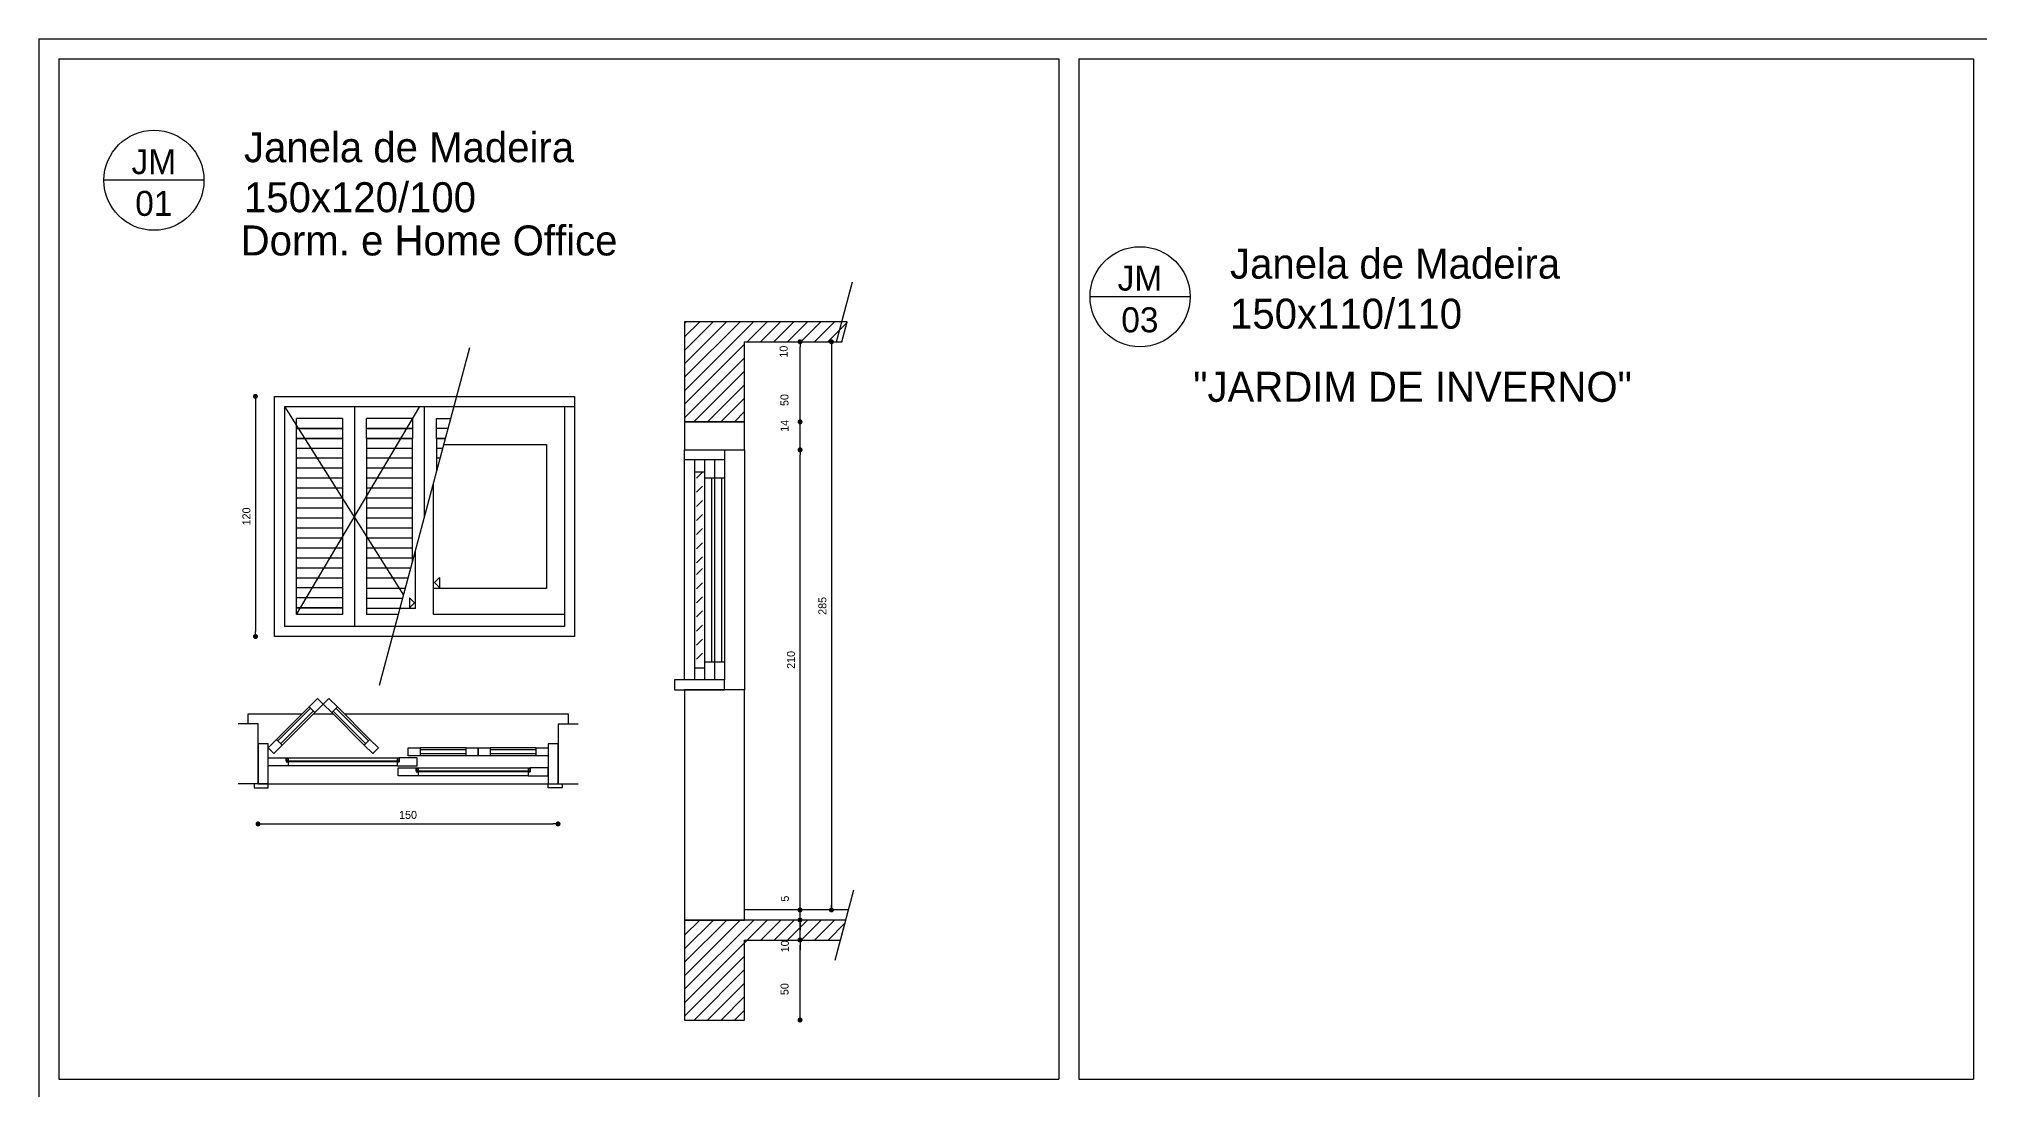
# Model space of a CAD drawing. Header units: millimetres. Extents: x 935 to 1399, y 512 to 900.
# Drawn here: x 1308.21 to 1317.91, y 818.25 to 823.5 of the extents above; entities that cross this region are included whole.
import ezdxf

# ---------------------------------------------------------------- set-up
doc = ezdxf.new("R2010")
doc.units = ezdxf.units.MM
doc.linetypes.add('HIDDEN', pattern=[9.525, 6.35, -3.175])
for name, color, linetype in [('@azulejo', 7, 'Continuous'), ('@corte', 2, 'Continuous'), ('@esquadrias', 1, 'Continuous'), ('@hachuraparedes', 253, 'Continuous'), ('@paredes', 5, 'Continuous'), ('@pilares', 200, 'Continuous'), ('@textos', 3, 'Continuous'), ('@vista', 1, 'Continuous'), ('MOBIL', 7, 'Continuous')]:
    doc.layers.add(name, color=color, linetype=linetype)
doc.dimstyles.new('elisa_detalhe_gb', dxfattribs={"dimtxt": 0.04, "dimasz": 0.025, "dimexe": 0.3, "dimexo": 0.5, "dimgap": 0.025, "dimtad": 1, "dimdec": 0, "dimlfac": 100, "dimdsep": 46, "dimtxsty": 'Standard', "dimblk1": 'DOT', "dimblk2": 'DOT', "dimsah": 1, "dimcen": 0, "dimse1": 1, "dimse2": 1, "dimclrd": 1, "dimclre": 1, "dimclrt": 2, "dimadec": 0, "dimazin": 0, "dimtfac": 1, "dimtdec": 0, "dimtmove": 2, "dimatfit": 3, "dimldrblk": 'DOT', "dimfxl": 0, "dimtolj": 1, "dimtzin": 0, "dimarcsym": 0})

# ---------------------------------------------------------------- blocks, each defined once
blk = doc.blocks.new('_DOT')
at = {"color": 0, "linetype": 'ByBlock'}
blk.add_line((-0.5, 0), (-1, 0), dxfattribs=at)
at = {"color": 0, "linetype": 'ByBlock', "const_width": 0.5}
blk.add_lwpolyline([(-0.25, 0, 1), (0.25, 0, 1)], format="xyb", close=True, dxfattribs=at)
blk = doc.blocks.new('*D68')
at = {"color": 1, "lineweight": -2, "transparency": 16777216}
blk.add_line((1309.2938, 821.6877), (1309.2938, 820.5377), dxfattribs=at)
at = {"layer": 'Defpoints', "color": 0, "transparency": 16777216}
for p in [(1309.3892, 821.7127), (1309.2938, 820.5127), (1309.3892, 820.5127)]:
    blk.add_point(p, dxfattribs=at)
at = {"color": 1, "lineweight": -2, "transparency": 16777216, "xscale": 0.025, "yscale": 0.025, "zscale": 0.025}
for p, rotation in [((1309.2938, 821.7127), 90), ((1309.2938, 820.5127), 270)]:
    blk.add_blockref('_DOT', p, dxfattribs=dict(at, rotation=rotation))
at = {"color": 2, "transparency": 16777216, "insert": (1309.2488, 821.1127), "char_height": 0.04, "attachment_point": 5, "rotation": 90}
blk.add_mtext('\\A1;120', dxfattribs=at)
blk = doc.blocks.new('*D69')
at = {"color": 1, "lineweight": -2, "transparency": 16777216}
blk.add_line((1309.3317, 819.5756), (1310.7817, 819.5756), dxfattribs=at)
at = {"layer": 'Defpoints', "color": 0, "transparency": 16777216}
for p in [(1309.3067, 819.7756), (1310.8067, 819.7756), (1310.8067, 819.5756)]:
    blk.add_point(p, dxfattribs=at)
at = {"color": 1, "lineweight": -2, "transparency": 16777216, "xscale": 0.025, "yscale": 0.025, "zscale": 0.025, "rotation": 180}
blk.add_blockref('_DOT', (1309.3067, 819.5756), dxfattribs=at)
at = {"color": 1, "lineweight": -2, "transparency": 16777216, "xscale": 0.025, "yscale": 0.025, "zscale": 0.025}
blk.add_blockref('_DOT', (1310.8067, 819.5756), dxfattribs=at)
at = {"color": 2, "transparency": 16777216, "insert": (1310.0567, 819.6206), "char_height": 0.04, "attachment_point": 5}
blk.add_mtext('\\A1;150', dxfattribs=at)
blk = doc.blocks.new('*D11')
at = {"color": 1, "lineweight": -2, "transparency": 16777216}
for p, q in [((1312.0165, 819.1204), (1312.0165, 819.1454)), ((1312.0165, 818.9954), (1312.0165, 819.0954)), ((1312.0165, 818.9704), (1312.0165, 818.9454))]:
    blk.add_line(p, q, dxfattribs=at)
at = {"layer": 'Defpoints', "color": 0, "transparency": 16777216}
for p in [(1312.0165, 819.0954), (1312.0165, 819.0954), (1311.7392, 818.9954)]:
    blk.add_point(p, dxfattribs=at)
at = {"color": 1, "lineweight": -2, "transparency": 16777216, "xscale": 0.025, "yscale": 0.025, "zscale": 0.025}
for p, rotation in [((1312.0165, 819.0954), 270), ((1312.0165, 818.9954), 90)]:
    blk.add_blockref('_DOT', p, dxfattribs=dict(at, rotation=rotation))
at = {"color": 2, "transparency": 16777216, "insert": (1311.9411, 818.9639), "char_height": 0.04, "attachment_point": 5, "rotation": 90}
blk.add_mtext('\\A1;10', dxfattribs=at)
blk = doc.blocks.new('*D12')
at = {"color": 1, "lineweight": -2, "transparency": 16777216}
for p, q in [((1312.0165, 819.1704), (1312.0165, 819.1954)), ((1312.0165, 819.0954), (1312.0165, 819.1454)), ((1312.0165, 819.0704), (1312.0165, 819.0454))]:
    blk.add_line(p, q, dxfattribs=at)
at = {"layer": 'Defpoints', "color": 0, "transparency": 16777216}
for p in [(1312.0165, 819.1454), (1312.0165, 819.1454), (1312.0165, 819.0954)]:
    blk.add_point(p, dxfattribs=at)
at = {"color": 1, "lineweight": -2, "transparency": 16777216, "xscale": 0.025, "yscale": 0.025, "zscale": 0.025}
for p, rotation in [((1312.0165, 819.1454), 270), ((1312.0165, 819.0954), 90)]:
    blk.add_blockref('_DOT', p, dxfattribs=dict(at, rotation=rotation))
at = {"color": 2, "transparency": 16777216, "insert": (1311.9411, 819.2021), "char_height": 0.04, "attachment_point": 5, "rotation": 90}
blk.add_mtext('\\A1;5', dxfattribs=at)

msp = doc.modelspace()

# ---------------------------------------------------------------- linework, layer by layer
at = {"color": 1}
for p, q in [((1312.0165, 821.61039), (1312.0165, 821.96039)), ((1312.0165, 821.47039), (1312.0165, 821.67914)), ((1312.0165, 819.14539), (1312.0165, 821.42039)), ((1312.0165, 818.60164), (1312.0165, 818.97039))]:
    msp.add_line(p, q, dxfattribs=at)
at = {"linetype": 'HIDDEN', "ltscale": 0.1}
for p, q in [((1311.49925, 821.30376), (1311.52925, 821.33376)), ((1311.49925, 821.23326), (1311.52925, 821.26326)), ((1311.49925, 821.16277), (1311.52925, 821.19277)), ((1311.49925, 821.09227), (1311.52925, 821.12227)), ((1311.49925, 821.02178), (1311.52925, 821.05178)), ((1311.49925, 820.95128), (1311.52925, 820.98128)), ((1311.49925, 820.88079), (1311.52925, 820.91079)), ((1311.49925, 820.82178), (1311.52925, 820.85178)), ((1311.49925, 820.75128), (1311.52925, 820.78128)), ((1311.49925, 820.68079), (1311.52925, 820.71079)), ((1311.49925, 820.61029), (1311.52925, 820.64029)), ((1311.49925, 820.5398), (1311.52925, 820.5698)), ((1311.49925, 820.4693), (1311.52925, 820.4993)), ((1311.49925, 820.39881), (1311.52925, 820.42881))]:
    msp.add_line(p, q, dxfattribs=at)
at = {"layer": '@azulejo'}
for p, q in [((1311.48925, 821.39539), (1311.48925, 820.29539)), ((1311.48925, 821.33539), (1311.53925, 821.33539)), ((1311.53925, 821.39539), (1311.53925, 820.29539)), ((1311.58925, 821.39539), (1311.58925, 820.29539)), ((1311.63925, 821.39539), (1311.63925, 820.29539)), ((1311.53925, 821.30539), (1311.63925, 821.30539)), ((1311.57425, 821.30539), (1311.57425, 820.38539)), ((1311.62425, 821.30539), (1311.62425, 820.38539)), ((1311.48925, 820.35539), (1311.53925, 820.35539)), ((1311.53925, 820.38539), (1311.63925, 820.38539)), ((1312.25934, 819.14539), (1311.73925, 819.14539))]:
    msp.add_line(p, q, dxfattribs=at)
for points in [[(1311.43925, 821.44539), (1311.63925, 821.44539), (1311.63925, 821.39539), (1311.43925, 821.39539)], [(1310.18925, 820.78267), (1310.21425, 820.80767), (1310.21425, 820.75767)], [(1310.08925, 820.68012), (1310.06425, 820.70512), (1310.06425, 820.65512)], [(1311.38925, 820.24539), (1311.63925, 820.24539), (1311.63925, 820.29539), (1311.38925, 820.29539)]]:
    msp.add_lwpolyline(points, close=True, dxfattribs=at)
at = {"layer": '@esquadrias', "color": 2}
for p, q in [((1312.19905, 821.98539), (1312.27944, 822.28539)), ((1309.91321, 820.2691), (1310.36528, 821.95623)), ((1312.19235, 818.89539), (1312.28614, 819.24539))]:
    msp.add_line(p, q, dxfattribs=at)
at = {"layer": '@esquadrias'}
for p, q in [((1309.78925, 821.66267), (1309.78925, 820.56267)), ((1310.13925, 821.11267), (1310.13925, 821.66267)), ((1309.49925, 820.62267), (1309.49925, 821.60236)), ((1309.49925, 821.55252), (1309.72925, 821.55252)), ((1309.72925, 821.60236), (1309.72925, 820.62267)), ((1309.84925, 821.55252), (1310.07925, 821.55252)), ((1309.49925, 821.50267), (1309.72925, 821.50267)), ((1309.84925, 821.50267), (1310.07925, 821.50267)), ((1310.19925, 821.50267), (1310.24375, 821.50267)), ((1310.23571, 821.47267), (1310.74925, 821.47267)), ((1310.74925, 821.47267), (1310.74925, 820.75267)), ((1310.18425, 820.62267), (1310.18425, 821.28061)), ((1310.09425, 820.65297), (1310.09425, 820.94473)), ((1310.74925, 820.75267), (1310.18425, 820.75267)), ((1309.49925, 820.65526), (1309.72925, 820.65526)), ((1309.39915, 819.99804), (1309.56179, 820.16068)), ((1309.40622, 819.99097), (1309.56886, 820.1536)), ((1309.85877, 819.99097), (1309.69614, 820.1536)), ((1309.86584, 819.99804), (1309.70321, 820.16068)), ((1309.42037, 819.97683), (1309.583, 820.13946)), ((1309.42744, 819.96976), (1309.59007, 820.13239)), ((1309.83756, 819.96976), (1309.67492, 820.13239)), ((1309.84463, 819.97683), (1309.682, 820.13946)), ((1310.34673, 819.95561), (1310.11673, 819.95561)), ((1310.34673, 819.94561), (1310.11673, 819.94561)), ((1310.34673, 819.92561), (1310.11673, 819.92561)), ((1310.34673, 819.91561), (1310.11673, 819.91561)), ((1310.69673, 819.95561), (1310.46673, 819.95561)), ((1310.69673, 819.94561), (1310.46673, 819.94561)), ((1310.69673, 819.92561), (1310.46673, 819.92561)), ((1310.69673, 819.91561), (1310.46673, 819.91561))]:
    msp.add_line(p, q, dxfattribs=at)
at = {"layer": '@esquadrias', "ltscale": 0.1}
for p, q in [((1309.72925, 821.60236), (1309.49925, 821.60236)), ((1309.72925, 821.55252), (1309.49925, 821.55252)), ((1309.72925, 821.55252), (1309.49925, 821.55252)), ((1310.07925, 821.60236), (1309.84925, 821.60236)), ((1310.07925, 821.55252), (1309.84925, 821.55252)), ((1310.07925, 821.55252), (1309.84925, 821.55252)), ((1310.2571, 821.55252), (1310.19925, 821.55252)), ((1309.72925, 821.50267), (1309.49925, 821.50267)), ((1309.72925, 821.45282), (1309.49925, 821.45282)), ((1310.07925, 821.50267), (1309.84925, 821.50267)), ((1310.07925, 821.45282), (1309.84925, 821.45282)), ((1310.24375, 821.50267), (1310.19925, 821.50267)), ((1310.24375, 821.50267), (1310.19925, 821.50267)), ((1310.23039, 821.45282), (1310.19925, 821.45282)), ((1309.72925, 821.40297), (1309.49925, 821.40297)), ((1309.72925, 821.35313), (1309.49925, 821.35313)), ((1310.07925, 821.40297), (1309.84925, 821.40297)), ((1310.07925, 821.35313), (1309.84925, 821.35313)), ((1310.21703, 821.40297), (1310.19925, 821.40297)), ((1310.20368, 821.35313), (1310.19925, 821.35313)), ((1309.72925, 821.30328), (1309.49925, 821.30328)), ((1309.72925, 821.25343), (1309.49925, 821.25343)), ((1310.07925, 821.30328), (1309.84925, 821.30328)), ((1310.07925, 821.25343), (1309.84925, 821.25343)), ((1309.72925, 821.20358), (1309.49925, 821.20358)), ((1309.72925, 821.15374), (1309.49925, 821.15374)), ((1310.07925, 821.20358), (1309.84925, 821.20358)), ((1310.07925, 821.15374), (1309.84925, 821.15374)), ((1309.72925, 821.10389), (1309.49925, 821.10389)), ((1309.72925, 821.05404), (1309.49925, 821.05404)), ((1310.07925, 821.10389), (1309.84925, 821.10389)), ((1310.07925, 821.05404), (1309.84925, 821.05404)), ((1309.72925, 821.00419), (1309.49925, 821.00419)), ((1309.72925, 820.95435), (1309.49925, 820.95435)), ((1310.07925, 821.00419), (1309.84925, 821.00419)), ((1310.07925, 820.95435), (1309.84925, 820.95435)), ((1309.72925, 820.9045), (1309.49925, 820.9045)), ((1309.72925, 820.85465), (1309.49925, 820.85465)), ((1310.07925, 820.9045), (1309.84925, 820.9045)), ((1310.07011, 820.85465), (1309.84925, 820.85465)), ((1309.72925, 820.8048), (1309.49925, 820.8048)), ((1309.72925, 820.75496), (1309.49925, 820.75496)), ((1309.72925, 820.75496), (1309.49925, 820.75496)), ((1310.05675, 820.8048), (1309.84925, 820.8048)), ((1310.04278, 820.75267), (1309.84925, 820.75267)), ((1310.04278, 820.75267), (1309.86425, 820.75267)), ((1309.72925, 820.70511), (1309.49925, 820.70511)), ((1309.72925, 820.70511), (1309.49925, 820.70511)), ((1309.72925, 820.65526), (1309.49925, 820.65526)), ((1309.72925, 820.65526), (1309.49925, 820.65526)), ((1310.02943, 820.70282), (1309.84925, 820.70282)), ((1310.02943, 820.70282), (1309.84925, 820.70282)), ((1310.09425, 820.65297), (1309.84925, 820.65297)), ((1310.02943, 820.70282), (1309.86425, 820.70282))]:
    msp.add_line(p, q, dxfattribs=at)
at = {"layer": '@esquadrias', "color": 1}
for p, q in [((1309.44673, 819.90561), (1310.01173, 819.90561)), ((1309.44673, 819.89061), (1310.01173, 819.89061)), ((1310.00173, 819.88561), (1309.45673, 819.88561)), ((1310.00173, 819.86561), (1309.45673, 819.86561)), ((1310.00173, 819.88561), (1310.01173, 819.88561)), ((1310.09673, 819.85561), (1310.66673, 819.85561)), ((1310.09673, 819.84061), (1310.66673, 819.84061)), ((1310.65673, 819.83561), (1310.10673, 819.83561)), ((1310.65673, 819.81561), (1310.10673, 819.81561)), ((1310.65673, 819.83561), (1310.66673, 819.83561))]:
    msp.add_line(p, q, dxfattribs=at)
at = {"layer": '@esquadrias'}
for points in [[(1309.38925, 821.71267), (1310.88925, 821.71267)], [(1309.43925, 821.66267), (1310.88925, 821.66267)], [(1310.07925, 820.88875), (1310.07925, 821.50267), (1309.84925, 821.50267), (1309.84925, 820.62267)], [(1310.24375, 821.50267), (1310.19925, 821.50267), (1310.19925, 821.33659)], [(1310.83925, 820.56267), (1309.43925, 820.56267)], [(1309.72925, 820.62267), (1309.49925, 820.62267)], [(1310.00795, 820.62267), (1309.84925, 820.62267)], [(1310.83925, 820.62267), (1310.18425, 820.62267)], [(1310.88925, 820.51267), (1309.38925, 820.51267)]]:
    msp.add_lwpolyline(points, dxfattribs=at)
at = {"layer": '@esquadrias', "color": 2}
for points in [[(1309.60421, 820.2031), (1309.56179, 820.16068), (1309.59007, 820.13239), (1309.6325, 820.17482)], [(1309.66078, 820.2031), (1309.70321, 820.16068), (1309.67492, 820.13239), (1309.6325, 820.17482)], [(1309.30673, 819.77561), (1309.35673, 819.77561), (1309.35673, 819.97561), (1309.30673, 819.97561)], [(1309.39915, 819.99804), (1309.35673, 819.95561), (1309.38501, 819.92733), (1309.42744, 819.96976)], [(1309.86584, 819.99804), (1309.90827, 819.95561), (1309.87999, 819.92733), (1309.83756, 819.96976)], [(1310.75673, 819.77561), (1310.80673, 819.77561), (1310.80673, 819.97561), (1310.75673, 819.97561)], [(1309.35673, 819.90561), (1309.44673, 819.90561), (1309.44673, 819.88561), (1309.45673, 819.88561), (1309.45673, 819.86561), (1309.35673, 819.86561)], [(1309.45673, 819.89061), (1309.44673, 819.89061), (1309.44673, 819.90061), (1309.45673, 819.90061)], [(1310.10173, 819.90561), (1310.01173, 819.90561), (1310.01173, 819.88561), (1310.00173, 819.88561), (1310.00173, 819.86561), (1310.10173, 819.86561)], [(1310.00173, 819.89061), (1310.01173, 819.89061), (1310.01173, 819.90061), (1310.00173, 819.90061)], [(1310.05673, 819.95561), (1310.11673, 819.95561), (1310.11673, 819.91561), (1310.05673, 819.91561)], [(1310.34673, 819.95561), (1310.40673, 819.95561), (1310.40673, 819.91561), (1310.34673, 819.91561)], [(1310.40673, 819.95561), (1310.46673, 819.95561), (1310.46673, 819.91561), (1310.40673, 819.91561)], [(1310.69673, 819.95561), (1310.75673, 819.95561), (1310.75673, 819.91561), (1310.69673, 819.91561)], [(1309.28673, 819.75561), (1309.35673, 819.75561), (1309.35673, 819.77561), (1309.28673, 819.77561)], [(1310.00673, 819.85561), (1310.09673, 819.85561), (1310.09673, 819.83561), (1310.10673, 819.83561), (1310.10673, 819.81561), (1310.00673, 819.81561)], [(1310.10673, 819.84061), (1310.09673, 819.84061), (1310.09673, 819.85061), (1310.10673, 819.85061)], [(1310.75673, 819.85561), (1310.66673, 819.85561), (1310.66673, 819.83561), (1310.65673, 819.83561), (1310.65673, 819.81561), (1310.75673, 819.81561)], [(1310.65673, 819.84061), (1310.66673, 819.84061), (1310.66673, 819.85061), (1310.65673, 819.85061)], [(1310.82673, 819.75561), (1310.75673, 819.75561), (1310.75673, 819.77561), (1310.82673, 819.77561)]]:
    msp.add_lwpolyline(points, close=True, dxfattribs=at)
at = {"layer": '@hachuraparedes', "color": 1}
msp.add_line((1312.17357, 821.96039), (1312.17357, 819.14539), dxfattribs=at)
at = {"layer": '@paredes'}
for p, q in [((1311.73925, 821.58539), (1311.43925, 821.58539)), ((1311.43925, 821.58539), (1311.43925, 821.44539)), ((1311.73925, 821.44539), (1311.73925, 821.58539)), ((1311.43925, 821.44539), (1311.73925, 821.44539)), ((1311.73925, 820.24539), (1311.43925, 820.24539)), ((1311.43925, 820.24539), (1311.43925, 819.09539)), ((1311.73925, 819.09539), (1311.73925, 820.24539)), ((1309.30673, 820.07561), (1309.20673, 820.07561)), ((1309.30673, 819.77561), (1309.30673, 820.07561)), ((1310.80673, 820.07561), (1310.80673, 819.77561)), ((1310.80673, 820.07561), (1310.80673, 820.07561)), ((1310.80673, 820.07561), (1310.90673, 820.07561)), ((1309.30673, 819.77561), (1309.20673, 819.77561)), ((1310.80673, 819.77561), (1310.90673, 819.77561)), ((1311.43925, 819.09539), (1311.73925, 819.09539))]:
    msp.add_line(p, q, dxfattribs=at)
at = {"layer": '@pilares'}
for p, q in [((1311.43925, 822.07726), (1311.44737, 822.08539)), ((1311.43925, 822.00991), (1311.51473, 822.08539)), ((1311.43925, 821.94256), (1311.58208, 822.08539)), ((1311.43925, 821.8752), (1311.64943, 822.08539)), ((1311.43925, 821.80785), (1311.71678, 822.08539)), ((1311.43925, 821.7405), (1311.78413, 822.08539)), ((1311.75148, 821.98539), (1311.85148, 822.08539)), ((1311.81884, 821.98539), (1311.91884, 822.08539)), ((1311.88619, 821.98539), (1311.98619, 822.08539)), ((1311.95354, 821.98539), (1312.05354, 822.08539)), ((1312.02089, 821.98539), (1312.12089, 822.08539)), ((1312.08824, 821.98539), (1312.18824, 822.08539)), ((1312.1556, 821.98539), (1312.25156, 822.08135)), ((1311.43925, 821.67315), (1311.73925, 821.97315)), ((1311.43925, 821.6058), (1311.73925, 821.9058)), ((1312.22295, 821.98539), (1312.22691, 821.98935)), ((1311.48619, 821.58539), (1311.73925, 821.83844)), ((1311.55354, 821.58539), (1311.73925, 821.77109)), ((1311.62089, 821.58539), (1311.73925, 821.70374)), ((1311.68824, 821.58539), (1311.73925, 821.63639)), ((1312.24594, 819.09539), (1311.43925, 819.09539)), ((1311.43925, 819.09539), (1311.43925, 818.59539)), ((1311.43925, 819.01891), (1311.51573, 819.09539)), ((1311.43925, 818.95156), (1311.58308, 819.09539)), ((1311.43925, 818.8842), (1311.65043, 819.09539)), ((1311.43925, 818.81685), (1311.71778, 819.09539)), ((1311.43925, 818.7495), (1311.78513, 819.09539)), ((1311.43925, 818.68215), (1311.85249, 819.09539)), ((1311.81984, 818.99539), (1311.91984, 819.09539)), ((1311.88719, 818.99539), (1311.98719, 819.09539)), ((1311.95454, 818.99539), (1312.05454, 819.09539)), ((1312.02189, 818.99539), (1312.12189, 819.09539)), ((1312.08925, 818.99539), (1312.18925, 819.09539)), ((1312.21915, 818.99539), (1312.24594, 819.09539)), ((1311.73925, 818.99539), (1312.21915, 818.99539)), ((1311.73925, 818.59539), (1311.73925, 818.99539)), ((1312.1566, 818.99539), (1312.24204, 819.08084)), ((1311.43925, 818.6148), (1311.73925, 818.9148)), ((1311.48719, 818.59539), (1311.73925, 818.84744)), ((1311.55454, 818.59539), (1311.73925, 818.78009)), ((1311.62189, 818.59539), (1311.73925, 818.71274)), ((1311.68964, 818.59539), (1311.73925, 818.645)), ((1311.43925, 818.59539), (1311.73925, 818.59539))]:
    msp.add_line(p, q, dxfattribs=at)
msp.add_lwpolyline([(1311.73925, 821.98539), (1312.22585, 821.98539), (1312.25264, 822.08539), (1311.43925, 822.08539), (1311.43925, 821.58539), (1311.73925, 821.58539)], close=True, dxfattribs=at)
at = {"layer": '@textos'}
for p, q in [((1309.03646, 822.79285), (1308.53646, 822.79285)), ((1313.96646, 822.21085), (1313.46646, 822.21085))]:
    msp.add_line(p, q, dxfattribs=at)
for centre in [(1308.78646, 822.79285), (1313.71646, 822.21085)]:
    msp.add_circle(centre, 0.25, dxfattribs=at)
at = {"layer": '@vista'}
for p, q in [((1311.73925, 821.44539), (1311.73925, 820.24539)), ((1311.43925, 820.29539), (1311.43925, 821.39539)), ((1310.88925, 820.51267), (1309.38925, 820.51267)), ((1309.25673, 820.07561), (1309.25673, 820.12561)), ((1309.25673, 820.12561), (1309.52673, 820.12561)), ((1309.5833, 820.12561), (1309.6817, 820.12561)), ((1309.73827, 820.12561), (1310.85673, 820.12561)), ((1310.85673, 820.12561), (1310.85673, 820.07561)), ((1309.35673, 819.77561), (1310.75673, 819.77561))]:
    msp.add_line(p, q, dxfattribs=at)
at = {"layer": 'MOBIL', "color": 1}
for p, q in [((1308.21061, 823.49979), (1338.38318, 823.49979)), ((1308.21061, 823.49979), (1308.21061, 812.89979)), ((1308.31061, 823.39979), (1313.31061, 823.39979)), ((1308.31061, 823.39979), (1308.31061, 818.29979)), ((1313.31061, 823.39979), (1313.31061, 818.29979)), ((1313.41061, 823.39979), (1317.88318, 823.39979)), ((1313.41061, 823.39979), (1313.41061, 818.29979)), ((1317.88318, 823.39979), (1317.88318, 818.29979)), ((1309.38925, 820.51267), (1309.38925, 821.71267)), ((1310.88925, 821.71267), (1310.88925, 820.51267)), ((1309.43925, 821.66267), (1309.43925, 820.56267)), ((1310.83925, 821.66267), (1310.83925, 820.56267)), ((1309.84925, 821.50267), (1309.84925, 821.60236)), ((1310.07925, 821.60236), (1310.07925, 821.50267)), ((1310.19925, 821.50267), (1310.19925, 821.60236)), ((1310.19925, 821.60236), (1310.27046, 821.60236)), ((1308.31061, 818.29979), (1313.31061, 818.29979)), ((1313.41061, 818.29979), (1317.88318, 818.29979))]:
    msp.add_line(p, q, dxfattribs=at)
at = {"layer": 'MOBIL', "color": 0}
for p, q in [((1309.43925, 821.66267), (1310.03371, 820.71879)), ((1309.49925, 820.62267), (1310.11495, 821.66267))]:
    msp.add_line(p, q, dxfattribs=at)

# ---------------------------------------------------------------- block references
at = {"color": 1, "xscale": 0.02499999999997726, "yscale": 0.02499999999997726, "zscale": 0.02499999999997726}
for p, rotation in [((1312.0165, 821.98539), 90), ((1312.0165, 821.58539), 270), ((1312.0165, 821.44539), 270), ((1312.0165, 821.44539), 90), ((1312.0165, 818.99539), 90), ((1312.0165, 818.59539), 270)]:
    msp.add_blockref('_DOT', p, dxfattribs=dict(at, rotation=rotation))
at = {"layer": '@hachuraparedes', "color": 1, "xscale": 0.02499999999997726, "yscale": 0.02499999999997726, "zscale": 0.02499999999997726}
for p, rotation in [((1312.17357, 821.98539), 90), ((1312.17357, 819.14539), 270)]:
    msp.add_blockref('_DOT', p, dxfattribs=dict(at, rotation=rotation))

# ---------------------------------------------------------------- texts
at = {"color": 2, "char_height": 0.04, "attachment_point": 5, "rotation": 90}
for s, insert in [('10', (1311.93482, 821.93633)), ('50', (1311.9389, 821.69437)), ('14', (1311.9389, 821.5653)), ('\\A1;210', (1311.9715, 820.39539)), ('50', (1311.93934, 818.74982))]:
    msp.add_mtext(s, dxfattribs=dict(at, insert=insert))
at = {"layer": '@corte', "color": 1, "char_height": 0.15, "attachment_point": 4}
for s, insert in [('Janela de Madeira\\P150x120/100', (1309.23646, 822.83198)), ('Dorm. e Home Office', (1309.2199, 822.49093)), ('Janela de Madeira\\P150x110/110', (1314.16646, 822.24998)), ('"JARDIM DE INVERNO"', (1313.98246, 821.75932))]:
    msp.add_mtext(s, dxfattribs=dict(at, insert=insert))
at = {"layer": '@hachuraparedes', "color": 2, "insert": (1312.12857, 820.66539), "char_height": 0.04, "attachment_point": 5, "rotation": 90}
msp.add_mtext('285', dxfattribs=at)
at = {"layer": '@textos', "char_height": 0.125, "attachment_point": 2}
for s, insert in [('JM\\P01', (1308.78566, 822.94819)), ('JM\\P03', (1313.71566, 822.36619))]:
    msp.add_mtext(s, dxfattribs=dict(at, insert=insert))

# ---------------------------------------------------------------- dimensions: what is measured, and where the dimension line sits
dim = msp.add_linear_dim(base=(1309.29382, 820.51267), p1=(1309.38925, 821.71267), p2=(1309.38925, 820.51267), angle=90, dimstyle='elisa_detalhe_gb')
dim.commit()
dim.dimension.update_dxf_attribs({"geometry": '*D68', "text_midpoint": (1309.24882, 821.11267)})
dim = msp.add_linear_dim(base=(1310.80673, 819.57563), p1=(1309.30673, 819.77561), p2=(1310.80673, 819.77561), dimstyle='elisa_detalhe_gb')
dim.commit()
dim.dimension.update_dxf_attribs({"geometry": '*D69', "text_midpoint": (1310.05673, 819.62063)})
for base, p1, p2, picture, middle in [((1312.0165, 819.14539), (1312.0165, 819.09539), (1312.0165, 819.14539), '*D12', (1311.94114, 819.20207)), ((1312.0165, 819.09539), (1311.73925, 818.99539), (1312.0165, 819.09539), '*D11', (1311.94114, 818.96389))]:
    dim = msp.add_linear_dim(base=base, p1=p1, p2=p2, angle=90, dimstyle='elisa_detalhe_gb')
    dim.commit()
    dim.dimension.update_dxf_attribs({"geometry": picture, "text_midpoint": middle, "dimtype": 160})

doc.saveas('drawing.dxf')
